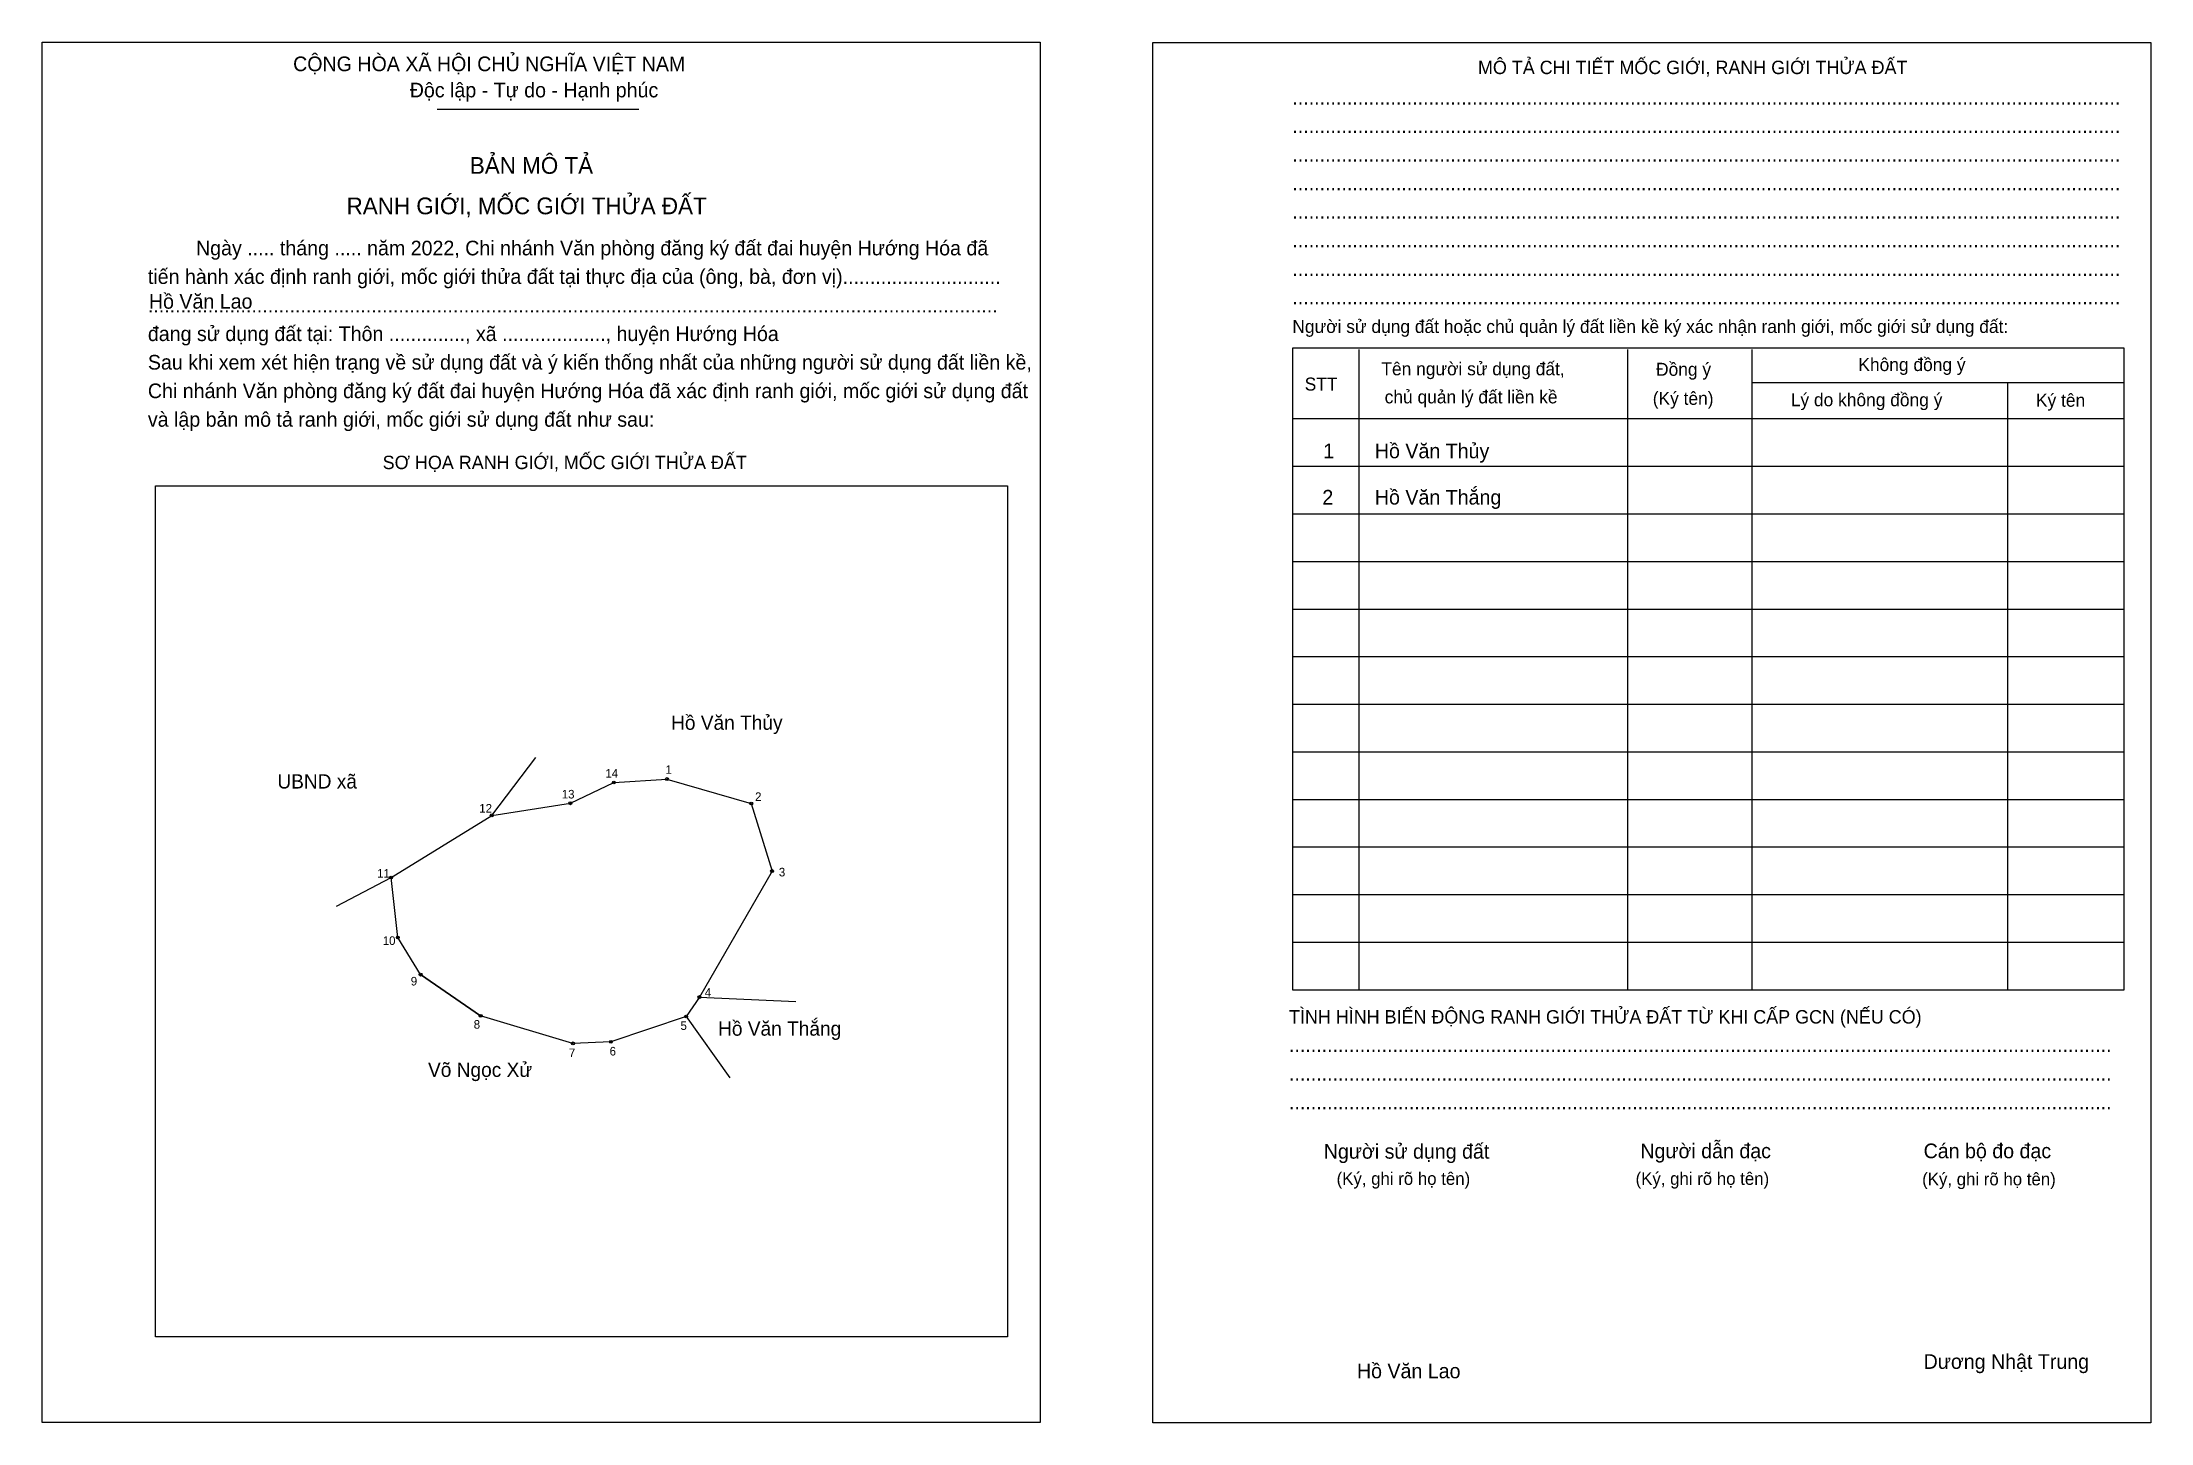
# Model space of a CAD drawing. Extents: x 545927 to 546492, y 1834811 to 1835181.
import ezdxf

# ---------------------------------------------------------------- set-up
doc = ezdxf.new("R2010")
doc.units = 0
for name, color, linetype in [('Level 1', 7, 'Continuous'), ('Level 10', 7, 'Continuous'), ('Level 11', 7, 'Continuous'), ('Level 2', 7, 'Continuous'), ('Level 25', 7, 'Continuous'), ('Level 27', 7, 'Continuous'), ('Level 36', 7, 'Continuous'), ('Level 52', 7, 'Continuous'), ('Level 55', 7, 'Continuous'), ('Level 6', 7, 'Continuous'), ('Level 9', 7, 'Continuous')]:
    doc.layers.add(name, color=color, linetype=linetype)

msp = doc.modelspace()

# ---------------------------------------------------------------- linework, layer by layer
at = {"layer": 'Level 1'}
for p, q in [((545926.88, 1835180.85), (545926.88, 1835180.85)), ((546224.59, 1835180.73), (546224.59, 1835180.73)), ((546032.76, 1835162.86), (546086.87, 1835162.86)), ((546279.9, 1835098.41), (546279.9, 1834926.75)), ((546351.88, 1835098.41), (546351.88, 1834926.75)), ((546385.19, 1835098.41), (546385.19, 1834926.75)), ((546385.19, 1835089.6), (546485, 1835089.6)), ((546453.73, 1835089.6), (546453.73, 1834926.75)), ((546262.03, 1835079.9), (546485, 1835079.9)), ((546262.03, 1835067.14), (546485, 1835067.14)), ((545957.27, 1835061.91), (545957.27, 1835061.91)), ((546262.03, 1835054.38), (546485, 1835054.38)), ((546262.03, 1835041.61), (546485, 1835041.61)), ((546262.03, 1835028.85), (546485, 1835028.85)), ((546262.03, 1835016.09), (546485, 1835016.09)), ((546262.03, 1835003.33), (546485, 1835003.33)), ((546262.03, 1834990.56), (546485, 1834990.56)), ((546262.03, 1834977.8), (546485, 1834977.8)), ((546262.03, 1834965.04), (546485, 1834965.04)), ((546262.03, 1834952.28), (546485, 1834952.28)), ((546262.03, 1834939.51), (546485, 1834939.51)), ((546185.71, 1834833.71), (546185.71, 1834833.71)), ((546194.47, 1834810.74), (546194.47, 1834810.74)), ((546492.18, 1834810.61), (546492.18, 1834810.61))]:
    msp.add_line(p, q, dxfattribs=at)
for points in [[(546485, 1835098.79), (546262.03, 1835098.79), (546262.03, 1834926.75), (546485, 1834926.75)], [(545957.27, 1835061.91), (546185.71, 1835061.91), (546185.71, 1834833.71), (545957.27, 1834833.71)]]:
    msp.add_lwpolyline(points, close=True, dxfattribs=at)
at = {"layer": 'Level 10'}
msp.add_line((546005.81, 1834949.15), (546020.44, 1834956.84), dxfattribs=at)
msp.add_lwpolyline([(546020.44, 1834956.84), (546047.4, 1834973.52), (546068.48, 1834976.75), (546080.14, 1834982.31), (546094.38, 1834983.26), (546116.98, 1834976.71), (546122.54, 1834958.58), (546103.07, 1834924.8), (546099.52, 1834919.56), (546079.32, 1834912.78), (546069.17, 1834912.36), (546044.42, 1834919.76), (546028.33, 1834930.81), (546022.23, 1834940.75)], close=True, dxfattribs=at)
at = {"layer": 'Level 11'}
for centre in [(546080.14, 1834982.31), (546094.38, 1834983.26), (546047.4, 1834973.52), (546068.48, 1834976.75), (546116.98, 1834976.71), (546020.44, 1834956.84), (546020.44, 1834956.84), (546122.54, 1834958.58), (546022.23, 1834940.75), (546028.33, 1834930.81), (546103.07, 1834924.8), (546044.42, 1834919.76), (546099.52, 1834919.56), (546069.17, 1834912.36), (546079.32, 1834912.78)]:
    msp.add_circle(centre, 0.383, dxfattribs=at)
at = {"layer": 'Level 2'}
for points in [[(545926.88, 1835180.85), (546194.47, 1835180.85), (546194.47, 1834810.74), (545926.88, 1834810.74)], [(546224.59, 1835180.73), (546492.18, 1835180.73), (546492.18, 1834810.61), (546224.59, 1834810.61)]]:
    msp.add_lwpolyline(points, close=True, dxfattribs=at)
at = {"layer": 'Level 25'}
for p, q in [((546094.38, 1834983.26), (546116.98, 1834976.71)), ((546028.33, 1834930.81), (546044.42, 1834919.76))]:
    msp.add_line(p, q, dxfattribs=at)
at = {"layer": 'Level 27'}
for p, q in [((546047.4, 1834973.52), (546059.18, 1834989.05)), ((546103.07, 1834924.8), (546128.96, 1834923.61)), ((546099.52, 1834919.56), (546111.27, 1834903.11))]:
    msp.add_line(p, q, dxfattribs=at)

# ---------------------------------------------------------------- texts
at = {"layer": 'Level 1'}
for s, height, p in [('CỘNG HÒA XÃ HỘI CHỦ NGHĨA VIỆT NAM', 3.9306, (545994.15, 1835173.07)), ('MÔ TẢ CHI TIẾT MỐC GIỚI, RANH GIỚI THỬA ĐẤT', 3.5937, (546311.8, 1835172.29)), ('Độc lập - Tự do - Hạnh phúc', 3.9306, (546025.42, 1835166.05)), ('........................................................................................................................................................', 3.93063, (546262.04, 1835164.13)), ('........................................................................................................................................................', 3.93063, (546262.04, 1835156.48)), ('BẢN MÔ TẢ', 4.493, (546041.53, 1835145.55)), ('........................................................................................................................................................', 3.93063, (546262.04, 1835148.82)), ('RANH GIỚI, MỐC GIỚI THỬA ĐẤT', 4.4926, (546008.49, 1835134.7)), ('........................................................................................................................................................', 3.93063, (546262.04, 1835141.16)), ('........................................................................................................................................................', 3.93063, (546262.04, 1835133.5)), ('Ngày ..... tháng ..... năm 2022, Chi nhánh Văn phòng đăng ký đất đai huyện Hướng Hóa đã', 3.9306, (545968.12, 1835123.68)), ('........................................................................................................................................................', 3.93063, (546262.04, 1835125.85)), ('tiến hành xác định ranh giới, mốc giới thửa đất tại thực địa của (ông, bà, đơn vị).............................', 3.93063, (545955.22, 1835116.02)), ('........................................................................................................................................................', 3.93063, (546262.04, 1835118.19)), ('............................................................................................................................................................', 3.93063, (545955.22, 1835108.36)), ('........................................................................................................................................................', 3.93063, (546262.04, 1835110.53)), ('đang sử dụng đất tại: Thôn .............., xã ..................., huyện Hướng Hóa', 3.9306, (545955.22, 1835100.7)), ('Người sử dụng đất hoặc chủ quản lý đất liền kề ký xác nhận ranh giới, mốc giới sử dụng đất:', 3.4818, (546262.04, 1835102.87)), ('Sau khi xem xét hiện trạng về sử dụng đất và ý kiến thống nhất của những người sử dụng đất liền kề,', 3.9306, (545955.22, 1835093.05)), ('Tên người sử dụng đất,', 3.4818, (546285.9, 1835091.52)), ('Đồng ý', 3.482, (546359.54, 1835091.39)), ('Không đồng ý', 3.4818, (546413.78, 1835092.66)), ('Chi nhánh Văn phòng đăng ký đất đai huyện Hướng Hóa đã xác định ranh giới, mốc giới sử dụng đất', 3.9306, (545955.22, 1835085.39)), ('STT', 3.482, (546265.35, 1835087.43)), ('chủ quản lý đất liền kề', 3.4818, (546286.79, 1835083.99)), ('(Ký tên)', 3.482, (546358.65, 1835083.6)), ('Lý do không đồng ý', 3.4818, (546395.66, 1835083.22)), ('Ký tên', 3.482, (546461.39, 1835083.09)), ('và lập bản mô tả ranh giới, mốc giới sử dụng đất như sau:', 3.9306, (545955.22, 1835077.73)), ('SƠ HỌA RANH GIỚI, MỐC GIỚI THỬA ĐẤT', 3.5937, (546018.16, 1835066.36)), ('TÌNH HÌNH BIẾN ĐỘNG RANH GIỚI THỬA ĐẤT TỪ KHI CẤP GCN (NẾU CÓ)', 3.5937, (546261.14, 1834917.69)), ('.......................................................................................................................................................', 3.93063, (546261.14, 1834910.03)), ('.......................................................................................................................................................', 3.93063, (546261.14, 1834902.38)), ('.......................................................................................................................................................', 3.93063, (546261.14, 1834894.72)), ('Người sử dụng đất', 3.9306, (546270.46, 1834881.45)), ('Người dẫn đạc', 3.9306, (546355.33, 1834881.57)), ('Cán bộ đo đạc', 3.9306, (546431.27, 1834881.57)), ('(Ký, ghi rõ họ tên)', 3.3693, (546273.9, 1834874.43)), ('(Ký, ghi rõ họ tên)', 3.3693, (546354.05, 1834874.43)), ('(Ký, ghi rõ họ tên)', 3.3693, (546430.88, 1834874.3)), ('Dương Nhật Trung', 3.9306, (546431.27, 1834825.09))]:
    msp.add_text(s, height=height, dxfattribs=at).set_placement(p)
at = {"layer": 'Level 36'}
for s, height, p in [('Hồ Văn Thủy', 3.8288, (546095.48, 1834996.46)), ('UBND xã', 3.829, (545989.93, 1834980.71)), ('Hồ Văn Thắng', 3.8288, (546108.08, 1834914.43)), ('Võ Ngọc Xử', 3.829, (546030.32, 1834903.38))]:
    msp.add_text(s, height=height, dxfattribs=at).set_placement(p)
at = {"layer": 'Level 52'}
for s, height, p in [('1', 3.93, (546270.32, 1835069.28)), ('Hồ Văn Thủy', 3.9306, (546284.16, 1835069.28)), ('2', 3.93, (546270.08, 1835056.86)), ('Hồ Văn Thắng', 3.9306, (546284.16, 1835056.86))]:
    msp.add_text(s, height=height, dxfattribs=at).set_placement(p)
at = {"layer": 'Level 55'}
for s, p in [('14', (546079.96, 1834982.31)), ('1', (546094.31, 1834983.26)), ('12', (546047.22, 1834973.52)), ('13', (546068.31, 1834976.75)), ('2', (546116.89, 1834976.71)), ('11', (546020.27, 1834956.84)), ('3', (546122.46, 1834958.58)), ('10', (546022.05, 1834940.75)), ('9', (546028.24, 1834930.81)), ('4', (546102.98, 1834924.8)), ('8', (546044.34, 1834919.76)), ('5', (546099.44, 1834919.56)), ('7', (546069.08, 1834912.36)), ('6', (546079.23, 1834912.78))]:
    msp.add_text(s, height=0.255, dxfattribs=at).set_placement(p)
at = {"layer": 'Level 6'}
for p in [(545955.49, 1835109.38), (546279.35, 1834822.56)]:
    msp.add_text('Hồ Văn Lao', height=3.931, dxfattribs=at).set_placement(p)
at = {"layer": 'Level 9'}
for s, height, p in [('14', 2.297, (546077.86, 1834983.63)), ('1', 2.3, (546094.01, 1834984.65)), ('13', 2.297, (546066.17, 1834978.04)), ('2', 2.3, (546117.99, 1834977.38)), ('12', 2.297, (546044.06, 1834974.26)), ('11', 2.297, (546016.66, 1834956.81)), ('3', 2.3, (546124.37, 1834957.14)), ('10', 2.297, (546018.18, 1834938.77)), ('9', 2.3, (546025.7, 1834927.9)), ('4', 2.3, (546104.52, 1834924.88)), ('8', 2.3, (546042.57, 1834916.31)), ('5', 2.3, (546098, 1834915.98)), ('7', 2.3, (546068.08, 1834908.68)), ('6', 2.3, (546079, 1834909.12))]:
    msp.add_text(s, height=height, dxfattribs=at).set_placement(p)

doc.saveas('drawing.dxf')
